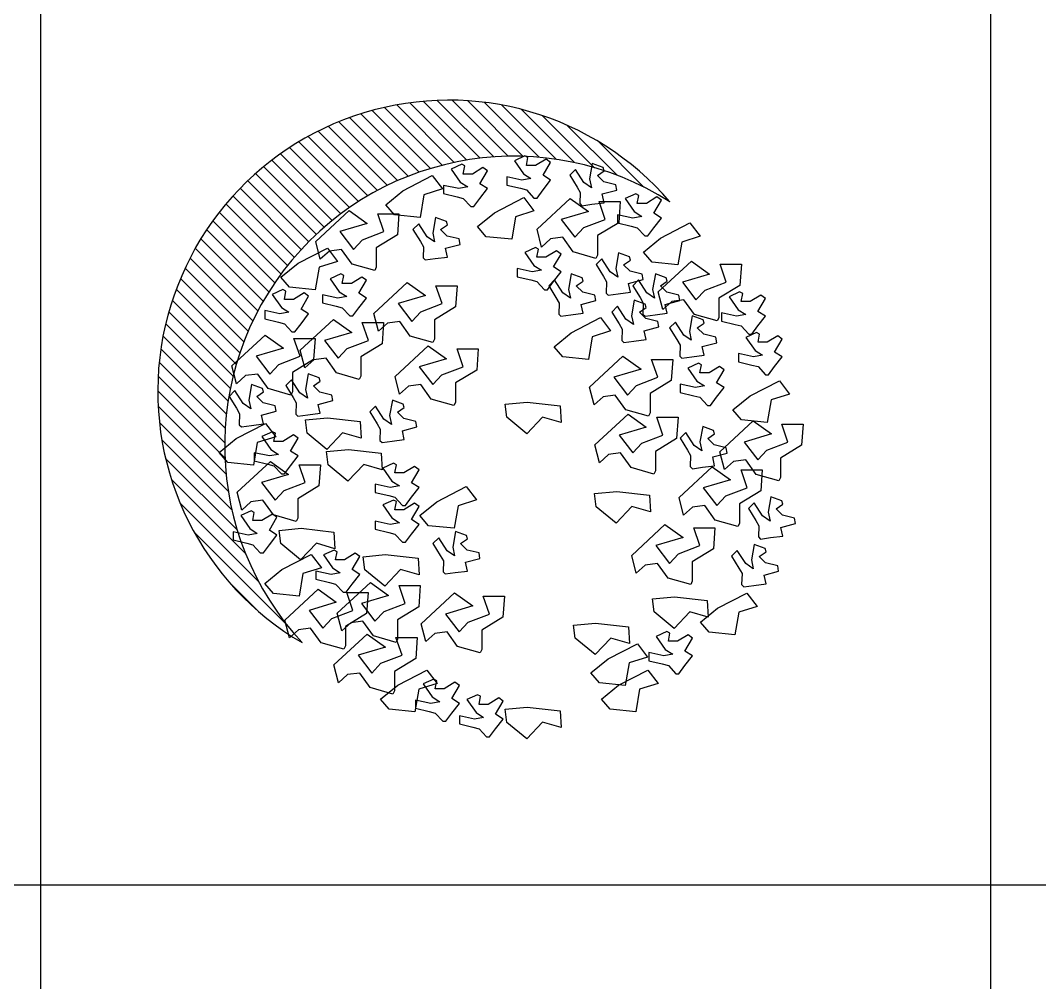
# Model space of a CAD drawing. Header units: millimetres. Extents: x -4017 to 59953, y -688 to 66564.
# Drawn here: x 5842 to 8113, y 11519 to 13663 of the extents above; entities that cross this region are included whole.
import ezdxf

# ---------------------------------------------------------------- set-up
doc = ezdxf.new("R2010")
doc.units = ezdxf.units.MM
doc.layers.add('www.cad-blocks.net', color=7, linetype='Continuous')
doc.styles.get("Standard").update_dxf_attribs({"font": 'arial.ttf'})

# ---------------------------------------------------------------- blocks, each defined once
blk = doc.blocks.new('A$C516926BB')
for p, q in [((8.3458, 38.5194), (8.3458, 0)), ((10.4622, 38.5194), (10.4622, 0)), ((0, 2.361), (60.3118, 2.361))]:
    blk.add_line(p, q)
blk = doc.blocks.new('A$C668E11C3')
for p, q in [((0.6607, 1.284), (0.5325, 1.4123)), ((0.6889, 1.2893), (0.5614, 1.4168)), ((0.7182, 1.2934), (0.5914, 1.4202)), ((0.7487, 1.2963), (0.6228, 1.4222)), ((0.7807, 1.2977), (0.6558, 1.4227)), ((0.8143, 1.2975), (0.6905, 1.4213)), ((0.8499, 1.2954), (0.7274, 1.4179)), ((0.8877, 1.2909), (0.7669, 1.4118)), ((0.5823, 1.2622), (0.4522, 1.3923)), ((0.6075, 1.2704), (0.478, 1.3999)), ((0.6337, 1.2777), (0.5048, 1.4066)), ((0.9285, 1.2835), (0.8098, 1.4023)), ((0.9732, 1.2723), (0.8574, 1.3881)), ((0.5115, 1.2328), (0.3798, 1.3645)), ((0.5343, 1.2434), (0.4032, 1.3745)), ((0.5579, 1.2532), (0.4273, 1.3838)), ((1.0234, 1.2554), (0.9123, 1.3665)), ((0.4679, 1.2096), (0.3354, 1.3421)), ((0.4893, 1.2216), (0.3572, 1.3537)), ((0.4271, 1.1836), (0.2936, 1.317)), ((0.4472, 1.1969), (0.3142, 1.3299)), ((1.0832, 1.2291), (0.982, 1.3303)), ((0.4077, 1.1696), (0.2737, 1.3035)), ((0.8181, 1.2986), (0.7945, 1.2877)), ((0.8248, 1.2949), (0.8181, 1.2986)), ((0.8214, 1.277), (0.8248, 1.2949)), ((0.3707, 1.1398), (0.2359, 1.2746)), ((0.3889, 1.155), (0.2545, 1.2893)), ((0.6774, 1.2798), (0.6538, 1.269)), ((0.6841, 1.2762), (0.6774, 1.2798)), ((0.6807, 1.2582), (0.6841, 1.2762)), ((0.7245, 1.2726), (0.7009, 1.2582)), ((0.7346, 1.2654), (0.7245, 1.2726)), ((0.7945, 1.2877), (0.8147, 1.2589)), ((0.8416, 1.277), (0.8214, 1.277)), ((0.8652, 1.2914), (0.8416, 1.277)), ((0.8584, 1.2553), (0.8753, 1.2842)), ((0.8753, 1.2842), (0.8652, 1.2914)), ((0.9679, 1.2819), (0.9618, 1.2472)), ((0.9923, 1.2729), (0.9679, 1.2819)), ((0.9945, 1.2655), (0.9923, 1.2729)), ((0.3531, 1.1239), (0.2179, 1.2591)), ((0.5462, 1.2208), (0.6115, 1.2546)), ((0.6115, 1.2546), (0.634, 1.2249)), ((0.6538, 1.269), (0.674, 1.2402)), ((0.7009, 1.2582), (0.6807, 1.2582)), ((0.7177, 1.2365), (0.7346, 1.2654)), ((0.7776, 1.2517), (0.7776, 1.2336)), ((0.8113, 1.2444), (0.7776, 1.2517)), ((0.8147, 1.2589), (0.8315, 1.248)), ((0.8753, 1.2444), (0.8584, 1.2553)), ((0.9305, 1.2683), (0.9178, 1.2555)), ((0.9178, 1.2555), (0.9341, 1.229)), ((0.9492, 1.2394), (0.9305, 1.2683)), ((0.9794, 1.2552), (0.9945, 1.2655)), ((0.9937, 1.2409), (0.9794, 1.2552)), ((0.3198, 1.0904), (0.1837, 1.2265)), ((0.3362, 1.1074), (0.2005, 1.2431)), ((0.6369, 1.2329), (0.6369, 1.2149)), ((0.6706, 1.2257), (0.6369, 1.2329)), ((0.6908, 1.2293), (0.6706, 1.2257)), ((0.674, 1.2402), (0.6908, 1.2293)), ((0.7346, 1.2257), (0.7177, 1.2365)), ((0.7776, 1.2336), (0.8079, 1.2264)), ((0.8079, 1.2264), (0.8214, 1.2228)), ((0.8315, 1.248), (0.8113, 1.2444)), ((0.8584, 1.2228), (0.8753, 1.2444)), ((0.9341, 1.229), (0.941, 1.2169)), ((0.9661, 1.2276), (0.9492, 1.2394)), ((0.9618, 1.2472), (0.9661, 1.2276)), ((1.0205, 1.2344), (0.9937, 1.2409)), ((1.0226, 1.2222), (1.0205, 1.2344)), ((0.3041, 1.0727), (0.1675, 1.2093)), ((0.508, 1.1898), (0.5462, 1.2208)), ((0.5931, 1.2119), (0.5845, 1.1616)), ((0.634, 1.2249), (0.5931, 1.2119)), ((0.6369, 1.2149), (0.6672, 1.2077)), ((0.6672, 1.2077), (0.6807, 1.204)), ((0.6807, 1.204), (0.6975, 1.186)), ((0.7043, 1.186), (0.7177, 1.204)), ((0.7177, 1.204), (0.7346, 1.2257)), ((0.7503, 1.1719), (0.8156, 1.2056)), ((0.8156, 1.2056), (0.8381, 1.1759)), ((0.8214, 1.2228), (0.8382, 1.2047)), ((0.8382, 1.2047), (0.845, 1.2047)), ((0.845, 1.2047), (0.8584, 1.2228)), ((0.845, 1.1353), (0.9191, 1.2039)), ((0.9191, 1.2039), (0.9595, 1.175)), ((0.941, 1.2169), (0.9402, 1.1922)), ((0.9902, 1.2137), (1.0226, 1.2222)), ((0.9944, 1.1941), (0.9902, 1.2137)), ((1.0651, 1.2142), (1.0415, 1.2034)), ((1.0718, 1.2106), (1.0651, 1.2142)), ((1.0684, 1.1926), (1.0718, 1.2106)), ((1.1122, 1.207), (1.0887, 1.1926)), ((1.1223, 1.1998), (1.1122, 1.207)), ((0.289, 1.0544), (0.152, 1.1914)), ((0.5273, 1.1674), (0.508, 1.1898)), ((0.6975, 1.186), (0.7043, 1.186)), ((0.9402, 1.1922), (0.945, 1.1875)), ((0.945, 1.1875), (0.9672, 1.1907)), ((0.9672, 1.1907), (0.9944, 1.1941)), ((0.9966, 1.1569), (0.9831, 1.1967)), ((0.9831, 1.1967), (1.0302, 1.1967)), ((1.0302, 1.1967), (1.0269, 1.1497)), ((1.0415, 1.2034), (1.0617, 1.1745)), ((1.0887, 1.1926), (1.0684, 1.1926)), ((1.1054, 1.1709), (1.1223, 1.1998)), ((0.2745, 1.0355), (0.137, 1.1729)), ((0.352, 1.1082), (0.4261, 1.1768)), ((0.4261, 1.1768), (0.4665, 1.1479)), ((0.5036, 1.1299), (0.4901, 1.1696)), ((0.4901, 1.1696), (0.5372, 1.1696)), ((0.5845, 1.1616), (0.5273, 1.1674)), ((0.5372, 1.1696), (0.5339, 1.1227)), ((0.6188, 1.1611), (0.6127, 1.1264)), ((0.6431, 1.1521), (0.6188, 1.1611)), ((0.7121, 1.1409), (0.7503, 1.1719)), ((0.7971, 1.163), (0.7885, 1.1127)), ((0.8381, 1.1759), (0.7971, 1.163)), ((0.9595, 1.175), (0.8989, 1.1569)), ((1.0246, 1.1673), (1.0246, 1.1493)), ((1.0583, 1.16), (1.0246, 1.1673)), ((1.0785, 1.1637), (1.0583, 1.16)), ((1.0617, 1.1745), (1.0785, 1.1637)), ((1.1223, 1.16), (1.1054, 1.1709)), ((1.1054, 1.1384), (1.1223, 1.16)), ((0.2607, 1.0159), (0.1227, 1.1539)), ((0.4665, 1.1479), (0.4059, 1.1299)), ((0.5814, 1.1475), (0.5686, 1.1347)), ((0.6, 1.1186), (0.5814, 1.1475)), ((0.6302, 1.1344), (0.6453, 1.1447)), ((0.6453, 1.1447), (0.6431, 1.1521)), ((0.7314, 1.1185), (0.7121, 1.1409)), ((0.8989, 1.1569), (0.9292, 1.1172)), ((0.9292, 1.1172), (0.9494, 1.1389)), ((0.9494, 1.1389), (0.9966, 1.1569)), ((1.0269, 1.1497), (0.9797, 1.1209)), ((1.0246, 1.1493), (1.0549, 1.1421)), ((1.0549, 1.1421), (1.0684, 1.1384)), ((1.0684, 1.1384), (1.0852, 1.1204)), ((1.092, 1.1204), (1.1054, 1.1384)), ((1.1204, 1.1154), (1.1857, 1.1491)), ((1.1857, 1.1491), (1.2082, 1.1194)), ((0.2349, 0.9748), (0.096, 1.1138)), ((0.2474, 0.9957), (0.109, 1.1341)), ((0.4059, 1.1299), (0.4362, 1.0902)), ((0.4564, 1.1119), (0.5036, 1.1299)), ((0.5339, 1.1227), (0.4867, 1.0938)), ((0.5686, 1.1347), (0.585, 1.1082)), ((0.6169, 1.1068), (0.6, 1.1186)), ((0.6127, 1.1264), (0.6169, 1.1068)), ((0.6445, 1.1201), (0.6302, 1.1344)), ((0.6714, 1.1136), (0.6445, 1.1201)), ((0.6734, 1.1014), (0.6714, 1.1136)), ((0.7885, 1.1127), (0.7314, 1.1185)), ((0.8551, 1.0956), (0.845, 1.1353)), ((0.8753, 1.1137), (0.8551, 1.0956)), ((0.9023, 1.1172), (0.8753, 1.1137)), ((0.9258, 1.0847), (0.9023, 1.1172)), ((0.9797, 1.1209), (0.9797, 1.0775)), ((1.0822, 1.0843), (1.1204, 1.1154)), ((1.0852, 1.1204), (1.092, 1.1204)), ((1.2082, 1.1194), (1.1673, 1.1064)), ((0.223, 0.9533), (0.0836, 1.0927)), ((0.3125, 1.0594), (0.3778, 1.0931)), ((0.3621, 1.0686), (0.352, 1.1082)), ((0.3778, 1.0931), (0.4003, 1.0635)), ((0.4093, 1.0902), (0.3823, 1.0866)), ((0.4329, 1.0577), (0.4093, 1.0902)), ((0.4362, 1.0902), (0.4564, 1.1119)), ((0.4867, 1.0938), (0.4867, 1.0505)), ((0.585, 1.1082), (0.5919, 1.0961)), ((0.5919, 1.0961), (0.591, 1.0714)), ((0.641, 1.0929), (0.6734, 1.1014)), ((0.6453, 1.0733), (0.641, 1.0929)), ((0.8413, 1.0944), (0.8177, 1.0835)), ((0.848, 1.0907), (0.8413, 1.0944)), ((0.8446, 1.0728), (0.848, 1.0907)), ((1.1673, 1.1064), (1.1587, 1.0562)), ((0.2119, 0.931), (0.0719, 1.071)), ((0.3823, 1.0866), (0.3621, 1.0686)), ((0.591, 1.0714), (0.5958, 1.0667)), ((0.5958, 1.0667), (0.6181, 1.0699)), ((0.6181, 1.0699), (0.6453, 1.0733)), ((0.8177, 1.0835), (0.8379, 1.0547)), ((0.8649, 1.0728), (0.8446, 1.0728)), ((0.8884, 1.0872), (0.8649, 1.0728)), ((0.8816, 1.0511), (0.8985, 1.08)), ((0.8985, 1.08), (0.8884, 1.0872)), ((0.9763, 1.0703), (0.9258, 1.0847)), ((0.9797, 1.0775), (0.9763, 1.0703)), ((0.9891, 1.0691), (0.9764, 1.0563)), ((1.0078, 1.0401), (0.9891, 1.0691)), ((1.0265, 1.0826), (1.0204, 1.048)), ((1.0509, 1.0736), (1.0265, 1.0826)), ((1.0531, 1.0663), (1.0509, 1.0736)), ((1.1016, 1.062), (1.0822, 1.0843)), ((0.2015, 0.908), (0.0609, 1.0486)), ((0.2743, 1.0284), (0.3125, 1.0594)), ((0.3594, 1.0505), (0.3508, 1.0002)), ((0.4003, 1.0635), (0.3594, 1.0505)), ((0.4833, 1.0433), (0.4329, 1.0577)), ((0.4867, 1.0505), (0.4833, 1.0433)), ((0.8009, 1.0475), (0.8009, 1.0294)), ((0.8345, 1.0402), (0.8009, 1.0475)), ((0.8379, 1.0547), (0.8547, 1.0439)), ((0.8985, 1.0402), (0.8816, 1.0511)), ((0.9764, 1.0563), (0.9927, 1.0298)), ((1.0204, 1.048), (1.0247, 1.0284)), ((1.0379, 1.056), (1.0531, 1.0663)), ((1.0523, 1.0417), (1.0379, 1.056)), ((1.1587, 1.0562), (1.1016, 1.062)), ((1.1149, 0.9958), (1.1891, 1.0643)), ((1.1891, 1.0643), (1.2294, 1.0354)), ((1.2665, 1.0174), (1.253, 1.0571)), ((1.253, 1.0571), (1.3002, 1.0571)), ((1.3002, 1.0571), (1.2968, 1.0102)), ((0.1918, 0.8843), (0.0506, 1.0255)), ((0.2937, 1.006), (0.2743, 1.0284)), ((0.4077, 1.0358), (0.3841, 1.0249)), ((0.3841, 1.0249), (0.4043, 0.9961)), ((0.4144, 1.0322), (0.4077, 1.0358)), ((0.411, 1.0142), (0.4144, 1.0322)), ((0.4549, 1.0286), (0.4313, 1.0142)), ((0.4649, 1.0214), (0.4549, 1.0286)), ((0.8009, 1.0294), (0.8312, 1.0222)), ((0.8312, 1.0222), (0.8446, 1.0186)), ((0.8547, 1.0439), (0.8345, 1.0402)), ((0.8837, 1.0222), (0.8709, 1.0094)), ((0.8816, 1.0186), (0.8985, 1.0402)), ((0.9023, 0.9933), (0.8837, 1.0222)), ((0.9211, 1.0358), (0.915, 1.0011)), ((0.9454, 1.0268), (0.9211, 1.0358)), ((0.9476, 1.0194), (0.9454, 1.0268)), ((0.9927, 1.0298), (0.9996, 1.0177)), ((1.0247, 1.0284), (1.0078, 1.0401)), ((1.0488, 1.0145), (1.0811, 1.023)), ((1.0791, 1.0352), (1.0523, 1.0417)), ((1.0712, 1.0222), (1.0584, 1.0094)), ((1.0898, 0.9933), (1.0712, 1.0222)), ((1.0811, 1.023), (1.0791, 1.0352)), ((1.1086, 1.0358), (1.1024, 1.0011)), ((1.1329, 1.0268), (1.1086, 1.0358)), ((1.1351, 1.0194), (1.1329, 1.0268)), ((1.2294, 1.0354), (1.1688, 1.0174)), ((0.1829, 0.8597), (0.0411, 1.0016)), ((0.2788, 1.0006), (0.2552, 0.9898)), ((0.2855, 0.997), (0.2788, 1.0006)), ((0.3508, 1.0002), (0.2937, 1.006)), ((0.4313, 1.0142), (0.411, 1.0142)), ((0.4481, 0.9925), (0.4649, 1.0214)), ((0.4817, 0.9478), (0.5558, 1.0164)), ((0.5558, 1.0164), (0.5962, 0.9875)), ((0.6333, 0.9694), (0.6198, 1.0092)), ((0.6198, 1.0092), (0.6669, 1.0092)), ((0.6669, 1.0092), (0.6636, 0.9622)), ((0.8446, 1.0186), (0.8615, 1.0005)), ((0.8615, 1.0005), (0.8682, 1.0005)), ((0.8682, 1.0005), (0.8816, 1.0186)), ((0.8709, 1.0094), (0.8872, 0.9829)), ((0.915, 1.0011), (0.9192, 0.9815)), ((0.9325, 1.0091), (0.9476, 1.0194)), ((0.9468, 0.9948), (0.9325, 1.0091)), ((0.9996, 1.0177), (0.9988, 0.993)), ((1.053, 0.9949), (1.0488, 1.0145)), ((1.0584, 1.0094), (1.0747, 0.9829)), ((1.1024, 1.0011), (1.1067, 0.9815)), ((1.12, 1.0091), (1.1351, 1.0194)), ((1.1343, 0.9948), (1.12, 1.0091)), ((1.1688, 1.0174), (1.1991, 0.9777)), ((1.1991, 0.9777), (1.2194, 0.9994)), ((1.2194, 0.9994), (1.2665, 1.0174)), ((1.2968, 1.0102), (1.2497, 0.9813)), ((0.1749, 0.8343), (0.0324, 0.9768)), ((0.2552, 0.9898), (0.2754, 0.961)), ((0.2821, 0.979), (0.2855, 0.997)), ((0.3024, 0.979), (0.2821, 0.979)), ((0.326, 0.9934), (0.3024, 0.979)), ((0.3192, 0.9573), (0.336, 0.9862)), ((0.336, 0.9862), (0.326, 0.9934)), ((0.3673, 0.9889), (0.3673, 0.9709)), ((0.4009, 0.9816), (0.3673, 0.9889)), ((0.4212, 0.9853), (0.4009, 0.9816)), ((0.4043, 0.9961), (0.4212, 0.9853)), ((0.4649, 0.9816), (0.4481, 0.9925)), ((0.4481, 0.96), (0.4649, 0.9816)), ((0.5962, 0.9875), (0.5356, 0.9694)), ((0.8872, 0.9829), (0.8942, 0.9708)), ((0.9192, 0.9815), (0.9023, 0.9933)), ((0.9737, 0.9883), (0.9468, 0.9948)), ((0.9757, 0.9761), (0.9737, 0.9883)), ((0.9988, 0.993), (1.0035, 0.9882)), ((1.0035, 0.9882), (1.0258, 0.9915)), ((1.0258, 0.9915), (1.053, 0.9949)), ((1.0617, 0.9772), (1.0556, 0.9425)), ((1.086, 0.9682), (1.0617, 0.9772)), ((1.0747, 0.9829), (1.0817, 0.9708)), ((1.1067, 0.9815), (1.0898, 0.9933)), ((1.125, 0.9561), (1.1149, 0.9958)), ((1.1612, 0.9883), (1.1343, 0.9948)), ((1.1722, 0.9777), (1.1452, 0.9741)), ((1.1632, 0.9761), (1.1612, 0.9883)), ((1.1958, 0.9452), (1.1722, 0.9777)), ((1.2497, 0.9813), (1.2497, 0.938)), ((1.2964, 0.9955), (1.2729, 0.9846)), ((1.2729, 0.9846), (1.293, 0.9558)), ((1.3032, 0.9918), (1.2964, 0.9955)), ((1.2998, 0.9739), (1.3032, 0.9918)), ((1.3436, 0.9883), (1.32, 0.9739)), ((1.3368, 0.9522), (1.3537, 0.9811)), ((1.3537, 0.9811), (1.3436, 0.9883)), ((0.2384, 0.9538), (0.2384, 0.9357)), ((0.272, 0.9465), (0.2384, 0.9538)), ((0.2754, 0.961), (0.2923, 0.9501)), ((0.336, 0.9465), (0.3192, 0.9573)), ((0.3673, 0.9709), (0.3976, 0.9636)), ((0.3976, 0.9636), (0.411, 0.96)), ((0.411, 0.96), (0.4279, 0.9419)), ((0.4346, 0.9419), (0.4481, 0.96)), ((0.5356, 0.9694), (0.5659, 0.9297)), ((0.5861, 0.9514), (0.6333, 0.9694)), ((0.6636, 0.9622), (0.6165, 0.9334)), ((0.8942, 0.9708), (0.8933, 0.9461)), ((0.9433, 0.9676), (0.9757, 0.9761)), ((0.9476, 0.948), (0.9433, 0.9676)), ((1.0243, 0.9636), (1.0115, 0.9508)), ((1.0429, 0.9347), (1.0243, 0.9636)), ((1.0731, 0.9505), (1.0882, 0.9608)), ((1.0817, 0.9708), (1.0808, 0.9461)), ((1.0882, 0.9608), (1.086, 0.9682)), ((1.1452, 0.9741), (1.125, 0.9561)), ((1.1308, 0.9676), (1.1632, 0.9761)), ((1.1351, 0.948), (1.1308, 0.9676)), ((1.293, 0.9558), (1.3099, 0.945)), ((1.32, 0.9739), (1.2998, 0.9739)), ((0.1678, 0.808), (0.0246, 0.9512)), ((0.2384, 0.9357), (0.2687, 0.9285)), ((0.2923, 0.9501), (0.272, 0.9465)), ((0.3176, 0.8658), (0.3918, 0.9343)), ((0.3192, 0.9248), (0.336, 0.9465)), ((0.3918, 0.9343), (0.4321, 0.9054)), ((0.4279, 0.9419), (0.4346, 0.9419)), ((0.4918, 0.9081), (0.4817, 0.9478)), ((0.5659, 0.9297), (0.5861, 0.9514)), ((0.6165, 0.9334), (0.6165, 0.89)), ((0.8933, 0.9461), (0.8981, 0.9414)), ((0.8981, 0.9414), (0.9204, 0.9446)), ((0.9204, 0.9446), (0.9476, 0.948)), ((0.9212, 0.9044), (0.9865, 0.9382)), ((0.9865, 0.9382), (1.009, 0.9085)), ((1.0115, 0.9508), (1.0279, 0.9243)), ((1.0598, 0.9229), (1.0429, 0.9347)), ((1.0556, 0.9425), (1.0598, 0.9229)), ((1.0874, 0.9362), (1.0731, 0.9505)), ((1.0808, 0.9461), (1.0856, 0.9414)), ((1.0856, 0.9414), (1.1079, 0.9446)), ((1.1143, 0.9297), (1.0874, 0.9362)), ((1.1079, 0.9446), (1.1351, 0.948)), ((1.1906, 0.942), (1.1845, 0.9074)), ((1.2149, 0.933), (1.1906, 0.942)), ((1.2463, 0.9308), (1.1958, 0.9452)), ((1.2171, 0.9257), (1.2149, 0.933)), ((1.2497, 0.938), (1.2463, 0.9308)), ((1.256, 0.9486), (1.256, 0.9305)), ((1.2896, 0.9413), (1.256, 0.9486)), ((1.3099, 0.945), (1.2896, 0.9413)), ((1.3537, 0.9413), (1.3368, 0.9522)), ((1.3368, 0.9197), (1.3537, 0.9413)), ((0.1617, 0.7807), (0.0177, 0.9248)), ((0.2687, 0.9285), (0.2821, 0.9248)), ((0.2821, 0.9248), (0.299, 0.9068)), ((0.3057, 0.9068), (0.3192, 0.9248)), ((0.4693, 0.8874), (0.4557, 0.9271)), ((0.4557, 0.9271), (0.5029, 0.9271)), ((0.512, 0.9262), (0.4918, 0.9081)), ((0.5029, 0.9271), (0.4996, 0.8802)), ((0.539, 0.9297), (0.512, 0.9262)), ((0.5626, 0.8973), (0.539, 0.9297)), ((1.009, 0.9085), (0.9681, 0.8955)), ((1.0279, 0.9243), (1.0348, 0.9122)), ((1.0348, 0.9122), (1.0339, 0.8875)), ((1.0839, 0.909), (1.1163, 0.9175)), ((1.0882, 0.8894), (1.0839, 0.909)), ((1.1163, 0.9175), (1.1143, 0.9297)), ((1.1532, 0.9285), (1.1404, 0.9157)), ((1.1404, 0.9157), (1.1568, 0.8892)), ((1.1718, 0.8995), (1.1532, 0.9285)), ((1.202, 0.9154), (1.2171, 0.9257)), ((1.2163, 0.9011), (1.202, 0.9154)), ((1.256, 0.9305), (1.2863, 0.9233)), ((1.2863, 0.9233), (1.2998, 0.9197)), ((1.2998, 0.9197), (1.3166, 0.9016)), ((1.3234, 0.9016), (1.3368, 0.9197)), ((0.1567, 0.7524), (0.0118, 0.8973)), ((0.1653, 0.8306), (0.2394, 0.8992)), ((0.2394, 0.8992), (0.2798, 0.8703)), ((0.299, 0.9068), (0.3057, 0.9068)), ((0.3169, 0.8522), (0.3034, 0.892)), ((0.3034, 0.892), (0.3505, 0.892)), ((0.3505, 0.892), (0.3472, 0.845)), ((0.4321, 0.9054), (0.3715, 0.8874)), ((0.3715, 0.8874), (0.4018, 0.8477)), ((0.4221, 0.8694), (0.4693, 0.8874)), ((0.6131, 0.8828), (0.5626, 0.8973)), ((0.6165, 0.89), (0.6131, 0.8828)), ((0.883, 0.8734), (0.9212, 0.9044)), ((0.9681, 0.8955), (0.9595, 0.8452)), ((1.0339, 0.8875), (1.0387, 0.8828)), ((1.0387, 0.8828), (1.061, 0.886)), ((1.061, 0.886), (1.0882, 0.8894)), ((1.1568, 0.8892), (1.1637, 0.8771)), ((1.1887, 0.8878), (1.1718, 0.8995)), ((1.1845, 0.9074), (1.1887, 0.8878)), ((1.2432, 0.8946), (1.2163, 0.9011)), ((1.2452, 0.8824), (1.2432, 0.8946)), ((1.334, 0.9049), (1.3104, 0.894)), ((1.3104, 0.894), (1.3306, 0.8652)), ((1.3166, 0.9016), (1.3234, 0.9016)), ((1.3407, 0.9012), (1.334, 0.9049)), ((1.3373, 0.8833), (1.3407, 0.9012)), ((1.3811, 0.8977), (1.3576, 0.8833)), ((1.3743, 0.8615), (1.3912, 0.8905)), ((1.3912, 0.8905), (1.3811, 0.8977)), ((0.1528, 0.7229), (0.0069, 0.8687)), ((0.2798, 0.8703), (0.2192, 0.8522)), ((0.3278, 0.8261), (0.3176, 0.8658)), ((0.4018, 0.8477), (0.4221, 0.8694)), ((0.4996, 0.8802), (0.4524, 0.8513)), ((0.5286, 0.8072), (0.6027, 0.8758)), ((0.6027, 0.8758), (0.6431, 0.8468)), ((0.6802, 0.8288), (0.6667, 0.8685)), ((0.6667, 0.8685), (0.7138, 0.8685)), ((0.7138, 0.8685), (0.7105, 0.8216)), ((0.9023, 0.851), (0.883, 0.8734)), ((1.1637, 0.8771), (1.1628, 0.8524)), ((1.2128, 0.8738), (1.2452, 0.8824)), ((1.2171, 0.8543), (1.2128, 0.8738)), ((1.3306, 0.8652), (1.3474, 0.8543)), ((1.3576, 0.8833), (1.3373, 0.8833)), ((0.2192, 0.8522), (0.2495, 0.8125)), ((0.2697, 0.8342), (0.3169, 0.8522)), ((0.3472, 0.845), (0.3001, 0.8162)), ((0.3479, 0.8441), (0.3278, 0.8261)), ((0.3749, 0.8477), (0.3479, 0.8441)), ((0.3985, 0.8152), (0.3749, 0.8477)), ((0.4524, 0.8513), (0.4524, 0.808)), ((0.6431, 0.8468), (0.5825, 0.8288)), ((0.9595, 0.8452), (0.9023, 0.851)), ((0.9622, 0.7837), (1.0363, 0.8523)), ((1.0363, 0.8523), (1.0767, 0.8234)), ((1.1138, 0.8053), (1.1002, 0.8451)), ((1.1002, 0.8451), (1.1474, 0.8451)), ((1.1474, 0.8451), (1.1441, 0.7981)), ((1.1628, 0.8524), (1.1676, 0.8476)), ((1.1676, 0.8476), (1.1899, 0.8509)), ((1.1899, 0.8509), (1.2171, 0.8543)), ((1.2935, 0.858), (1.2935, 0.8399)), ((1.3272, 0.8507), (1.2935, 0.858)), ((1.3474, 0.8543), (1.3272, 0.8507)), ((1.3912, 0.8507), (1.3743, 0.8615)), ((1.3743, 0.8291), (1.3912, 0.8507)), ((0.1502, 0.6921), (0.0032, 0.839)), ((0.1754, 0.7909), (0.1653, 0.8306)), ((0.2495, 0.8125), (0.2697, 0.8342)), ((0.5825, 0.8288), (0.6128, 0.7891)), ((0.633, 0.8108), (0.6802, 0.8288)), ((0.7105, 0.8216), (0.6633, 0.7927)), ((1.0767, 0.8234), (1.016, 0.8053)), ((1.2046, 0.8366), (1.181, 0.8257)), ((1.181, 0.8257), (1.2012, 0.7969)), ((1.2113, 0.8329), (1.2046, 0.8366)), ((1.2079, 0.815), (1.2113, 0.8329)), ((1.2517, 0.8294), (1.2281, 0.815)), ((1.2449, 0.7933), (1.2618, 0.8222)), ((1.2618, 0.8222), (1.2517, 0.8294)), ((1.2935, 0.8399), (1.3238, 0.8327)), ((1.3238, 0.8327), (1.3373, 0.8291)), ((1.3373, 0.8291), (1.3542, 0.811)), ((1.3609, 0.811), (1.3743, 0.8291)), ((0.149, 0.6598), (0.0009, 0.8079)), ((0.1956, 0.809), (0.1754, 0.7909)), ((0.2226, 0.8125), (0.1956, 0.809)), ((0.2462, 0.7801), (0.2226, 0.8125)), ((0.2977, 0.7995), (0.285, 0.7868)), ((0.3164, 0.7706), (0.2977, 0.7995)), ((0.3001, 0.8162), (0.3001, 0.7729)), ((0.3351, 0.8131), (0.329, 0.7785)), ((0.3595, 0.8041), (0.3351, 0.8131)), ((0.3466, 0.7865), (0.3617, 0.7968)), ((0.3617, 0.7968), (0.3595, 0.8041)), ((0.449, 0.8008), (0.3985, 0.8152)), ((0.4524, 0.808), (0.449, 0.8008)), ((0.5387, 0.7675), (0.5286, 0.8072)), ((0.6128, 0.7891), (0.633, 0.8108)), ((1.016, 0.8053), (1.0464, 0.7657)), ((1.0666, 0.7874), (1.1138, 0.8053)), ((1.1441, 0.7981), (1.0969, 0.7693)), ((1.2012, 0.7969), (1.218, 0.7861)), ((1.2281, 0.815), (1.2079, 0.815)), ((1.3196, 0.7638), (1.3849, 0.7975)), ((1.3542, 0.811), (1.3609, 0.811)), ((1.3849, 0.7975), (1.4074, 0.7678)), ((0.1496, 0.6258), (0, 0.7754)), ((0.1718, 0.7757), (0.159, 0.7629)), ((0.1904, 0.7467), (0.1718, 0.7757)), ((0.2092, 0.7892), (0.2031, 0.7546)), ((0.2335, 0.7802), (0.2092, 0.7892)), ((0.2206, 0.7626), (0.2357, 0.7729)), ((0.2357, 0.7729), (0.2335, 0.7802)), ((0.2967, 0.7657), (0.2462, 0.7801)), ((0.285, 0.7868), (0.3013, 0.7603)), ((0.3001, 0.7729), (0.2967, 0.7657)), ((0.329, 0.7785), (0.3333, 0.7589)), ((0.3609, 0.7721), (0.3466, 0.7865)), ((0.3877, 0.7657), (0.3609, 0.7721)), ((0.5589, 0.7855), (0.5387, 0.7675)), ((0.5859, 0.7891), (0.5589, 0.7855)), ((0.6094, 0.7566), (0.5859, 0.7891)), ((0.6633, 0.7927), (0.6633, 0.7494)), ((0.9723, 0.744), (0.9622, 0.7837)), ((1.0464, 0.7657), (1.0666, 0.7874)), ((1.1641, 0.7897), (1.1641, 0.7716)), ((1.1978, 0.7824), (1.1641, 0.7897)), ((1.218, 0.7861), (1.1978, 0.7824)), ((1.2618, 0.7824), (1.2449, 0.7933)), ((1.2449, 0.7608), (1.2618, 0.7824)), ((0.159, 0.7629), (0.1754, 0.7364)), ((0.2031, 0.7546), (0.2073, 0.735)), ((0.2349, 0.7483), (0.2206, 0.7626)), ((0.3013, 0.7603), (0.3082, 0.7482)), ((0.3333, 0.7589), (0.3164, 0.7706)), ((0.3574, 0.7449), (0.3898, 0.7535)), ((0.3898, 0.7535), (0.3877, 0.7657)), ((0.5226, 0.7545), (0.5165, 0.7199)), ((0.547, 0.7455), (0.5226, 0.7545)), ((0.6599, 0.7422), (0.6094, 0.7566)), ((0.6633, 0.7494), (0.6599, 0.7422)), ((0.7741, 0.7455), (0.8232, 0.7502)), ((0.8232, 0.7502), (0.8962, 0.742)), ((0.9925, 0.7621), (0.9723, 0.744)), ((1.0194, 0.7657), (0.9925, 0.7621)), ((1.043, 0.7332), (1.0194, 0.7657)), ((1.0969, 0.7693), (1.0969, 0.726)), ((1.1641, 0.7716), (1.1944, 0.7644)), ((1.1944, 0.7644), (1.2079, 0.7608)), ((1.2079, 0.7608), (1.2247, 0.7427)), ((1.2315, 0.7427), (1.2449, 0.7608)), ((1.2814, 0.7328), (1.3196, 0.7638)), ((1.3665, 0.7549), (1.3579, 0.7046)), ((1.4074, 0.7678), (1.3665, 0.7549)), ((0.1521, 0.5899), (0.0008, 0.7411)), ((0.1754, 0.7364), (0.1823, 0.7243)), ((0.2073, 0.735), (0.1904, 0.7467)), ((0.2314, 0.7211), (0.2638, 0.7296)), ((0.2618, 0.7418), (0.2349, 0.7483)), ((0.2638, 0.7296), (0.2618, 0.7418)), ((0.3082, 0.7482), (0.3074, 0.7235)), ((0.3616, 0.7253), (0.3574, 0.7449)), ((0.4852, 0.741), (0.4725, 0.7282)), ((0.4725, 0.7282), (0.4888, 0.7017)), ((0.5039, 0.712), (0.4852, 0.741)), ((0.5341, 0.7279), (0.5492, 0.7382)), ((0.5484, 0.7136), (0.5341, 0.7279)), ((0.5492, 0.7382), (0.547, 0.7455)), ((0.7778, 0.7162), (0.7741, 0.7455)), ((0.8962, 0.742), (0.8984, 0.7048)), ((1.0935, 0.7188), (1.043, 0.7332)), ((1.2247, 0.7427), (1.2315, 0.7427)), ((1.3008, 0.7104), (1.2814, 0.7328)), ((0.1571, 0.5515), (0.0037, 0.7048)), ((0.1823, 0.7243), (0.1814, 0.6996)), ((0.2357, 0.7015), (0.2314, 0.7211)), ((0.3074, 0.7235), (0.3122, 0.7187)), ((0.3122, 0.7187), (0.3344, 0.722)), ((0.3288, 0.7103), (0.3779, 0.715)), ((0.3325, 0.681), (0.3288, 0.7103)), ((0.3344, 0.722), (0.3616, 0.7253)), ((0.3779, 0.715), (0.4509, 0.7068)), ((0.4509, 0.7068), (0.4531, 0.6696)), ((0.5208, 0.7003), (0.5039, 0.712)), ((0.5165, 0.7199), (0.5208, 0.7003)), ((0.5752, 0.7071), (0.5484, 0.7136)), ((0.5773, 0.6949), (0.5752, 0.7071)), ((0.8221, 0.6797), (0.7778, 0.7162)), ((0.8572, 0.7167), (0.8221, 0.6797)), ((0.8984, 0.7048), (0.8572, 0.7167)), ((0.9739, 0.6548), (1.048, 0.7234)), ((1.048, 0.7234), (1.0884, 0.6945)), ((1.0969, 0.726), (1.0935, 0.7188)), ((1.1255, 0.6764), (1.112, 0.7162)), ((1.112, 0.7162), (1.1591, 0.7162)), ((1.1591, 0.7162), (1.1558, 0.6692)), ((1.2525, 0.6395), (1.3266, 0.7081)), ((1.3579, 0.7046), (1.3008, 0.7104)), ((1.3266, 0.7081), (1.367, 0.6792)), ((0.175, 0.6689), (0.2403, 0.7026)), ((0.1814, 0.6996), (0.1862, 0.6948)), ((0.1862, 0.6948), (0.2085, 0.6981)), ((0.2085, 0.6981), (0.2357, 0.7015)), ((0.2554, 0.6842), (0.2318, 0.6734)), ((0.2403, 0.7026), (0.2628, 0.6729)), ((0.2621, 0.6806), (0.2554, 0.6842)), ((0.4119, 0.6815), (0.3768, 0.6445)), ((0.4531, 0.6696), (0.4119, 0.6815)), ((0.4888, 0.7017), (0.4957, 0.6896)), ((0.4957, 0.6896), (0.4949, 0.6649)), ((0.5449, 0.6863), (0.5773, 0.6949)), ((0.5491, 0.6668), (0.5449, 0.6863)), ((1.0884, 0.6945), (1.0278, 0.6764)), ((1.1766, 0.6824), (1.1639, 0.6696)), ((1.1953, 0.6534), (1.1766, 0.6824)), ((1.214, 0.6959), (1.2079, 0.6613)), ((1.2384, 0.6869), (1.214, 0.6959)), ((1.2406, 0.6796), (1.2384, 0.6869)), ((1.4041, 0.6612), (1.3906, 0.7009)), ((1.3906, 0.7009), (1.4377, 0.7009)), ((1.4377, 0.7009), (1.4344, 0.654)), ((0.1651, 0.51), (0.0091, 0.6661)), ((0.1367, 0.6378), (0.175, 0.6689)), ((0.2218, 0.6599), (0.2132, 0.6096)), ((0.2628, 0.6729), (0.2218, 0.6599)), ((0.2318, 0.6734), (0.252, 0.6446)), ((0.2587, 0.6626), (0.2621, 0.6806)), ((0.2789, 0.6626), (0.2587, 0.6626)), ((0.3025, 0.677), (0.2789, 0.6626)), ((0.2957, 0.6409), (0.3126, 0.6698)), ((0.3126, 0.6698), (0.3025, 0.677)), ((0.3768, 0.6445), (0.3325, 0.681)), ((0.4949, 0.6649), (0.4996, 0.6601)), ((0.4996, 0.6601), (0.5219, 0.6634)), ((0.5219, 0.6634), (0.5491, 0.6668)), ((1.0278, 0.6764), (1.0581, 0.6368)), ((1.0783, 0.6585), (1.1255, 0.6764)), ((1.1558, 0.6692), (1.1086, 0.6404)), ((1.1639, 0.6696), (1.1802, 0.6431)), ((1.2079, 0.6613), (1.2122, 0.6417)), ((1.2254, 0.6693), (1.2406, 0.6796)), ((1.2398, 0.655), (1.2254, 0.6693)), ((1.367, 0.6792), (1.3064, 0.6612)), ((1.3064, 0.6612), (1.3367, 0.6215)), ((1.3569, 0.6432), (1.4041, 0.6612)), ((0.1561, 0.6154), (0.1367, 0.6378)), ((0.2149, 0.6374), (0.2149, 0.6193)), ((0.2486, 0.6301), (0.2149, 0.6374)), ((0.252, 0.6446), (0.2688, 0.6337)), ((0.3126, 0.6301), (0.2957, 0.6409)), ((0.3757, 0.64), (0.4247, 0.6447)), ((0.3794, 0.6107), (0.3757, 0.64)), ((0.4247, 0.6447), (0.4978, 0.6365)), ((0.4978, 0.6365), (0.5, 0.5993)), ((0.984, 0.6151), (0.9739, 0.6548)), ((1.0312, 0.6368), (1.0042, 0.6332)), ((1.0547, 0.6043), (1.0312, 0.6368)), ((1.0581, 0.6368), (1.0783, 0.6585)), ((1.1086, 0.6404), (1.1086, 0.5971)), ((1.1802, 0.6431), (1.1871, 0.631)), ((1.2122, 0.6417), (1.1953, 0.6534)), ((1.2363, 0.6278), (1.2686, 0.6363)), ((1.2666, 0.6485), (1.2398, 0.655)), ((1.2626, 0.5999), (1.2525, 0.6395)), ((1.2686, 0.6363), (1.2666, 0.6485)), ((1.3367, 0.6215), (1.3569, 0.6432)), ((1.4344, 0.654), (1.3873, 0.6251)), ((0.1773, 0.4645), (0.0176, 0.6241)), ((0.2132, 0.6096), (0.1561, 0.6154)), ((0.177, 0.5494), (0.2512, 0.6179)), ((0.2149, 0.6193), (0.2452, 0.6121)), ((0.2688, 0.6337), (0.2486, 0.6301)), ((0.2512, 0.6179), (0.2915, 0.589)), ((0.2957, 0.6084), (0.3126, 0.6301)), ((0.5249, 0.6139), (0.5013, 0.6031)), ((0.5316, 0.6103), (0.5249, 0.6139)), ((1.0042, 0.6332), (0.984, 0.6151)), ((1.1871, 0.631), (1.1863, 0.6063)), ((1.2405, 0.6082), (1.2363, 0.6278)), ((1.2828, 0.6179), (1.2626, 0.5999)), ((1.3098, 0.6215), (1.2828, 0.6179)), ((1.3334, 0.589), (1.3098, 0.6215)), ((1.3873, 0.6251), (1.3873, 0.5818)), ((0.2452, 0.6121), (0.2587, 0.6084)), ((0.2587, 0.6084), (0.2755, 0.5904)), ((0.2823, 0.5904), (0.2957, 0.6084)), ((0.3286, 0.571), (0.3151, 0.6107)), ((0.3151, 0.6107), (0.3623, 0.6107)), ((0.3623, 0.6107), (0.3589, 0.5638)), ((0.4237, 0.5742), (0.3794, 0.6107)), ((0.4588, 0.6112), (0.4237, 0.5742)), ((0.5, 0.5993), (0.4588, 0.6112)), ((0.5013, 0.6031), (0.5215, 0.5743)), ((0.5282, 0.5923), (0.5316, 0.6103)), ((0.5485, 0.5923), (0.5282, 0.5923)), ((0.5721, 0.6067), (0.5485, 0.5923)), ((0.5652, 0.5706), (0.5821, 0.5995)), ((0.5821, 0.5995), (0.5721, 0.6067)), ((1.1052, 0.5899), (1.0547, 0.6043)), ((1.1086, 0.5971), (1.1052, 0.5899)), ((1.1614, 0.5376), (1.2355, 0.6062)), ((1.1863, 0.6063), (1.191, 0.6015)), ((1.191, 0.6015), (1.2133, 0.6048)), ((1.2133, 0.6048), (1.2405, 0.6082)), ((1.2355, 0.6062), (1.2759, 0.5773)), ((1.313, 0.5593), (1.2995, 0.599)), ((1.2995, 0.599), (1.3466, 0.599)), ((1.3466, 0.599), (1.3433, 0.5521)), ((0.1956, 0.4128), (0.0305, 0.5779)), ((0.2915, 0.589), (0.2309, 0.571)), ((0.2309, 0.571), (0.2612, 0.5313)), ((0.2755, 0.5904), (0.2823, 0.5904)), ((0.2815, 0.553), (0.3286, 0.571)), ((0.5215, 0.5743), (0.5383, 0.5634)), ((0.5821, 0.5598), (0.5652, 0.5706)), ((1.2759, 0.5773), (1.2153, 0.5593)), ((1.3839, 0.5746), (1.3334, 0.589)), ((1.3873, 0.5818), (1.3839, 0.5746)), ((0.1871, 0.5097), (0.177, 0.5494)), ((0.2612, 0.5313), (0.2815, 0.553)), ((0.3589, 0.5638), (0.3118, 0.5349)), ((0.4845, 0.567), (0.4845, 0.549)), ((0.5181, 0.5598), (0.4845, 0.567)), ((0.4845, 0.549), (0.5148, 0.5418)), ((0.5383, 0.5634), (0.5181, 0.5598)), ((0.5652, 0.5381), (0.5821, 0.5598)), ((0.6221, 0.5282), (0.6874, 0.5619)), ((0.6874, 0.5619), (0.7099, 0.5323)), ((0.9733, 0.5463), (1.0224, 0.5509)), ((0.977, 0.5169), (0.9733, 0.5463)), ((1.0224, 0.5509), (1.0954, 0.5428)), ((1.2153, 0.5593), (1.2456, 0.5196)), ((1.2658, 0.5413), (1.313, 0.5593)), ((1.3433, 0.5521), (1.2961, 0.5232)), ((0.2247, 0.3502), (0.0498, 0.5251)), ((0.2073, 0.5277), (0.1871, 0.5097)), ((0.2343, 0.5313), (0.2073, 0.5277)), ((0.2579, 0.4988), (0.2343, 0.5313)), ((0.3118, 0.5349), (0.3118, 0.4916)), ((0.5249, 0.5319), (0.5013, 0.5211)), ((0.5148, 0.5418), (0.5282, 0.5381)), ((0.5316, 0.5283), (0.5249, 0.5319)), ((0.5282, 0.5381), (0.5451, 0.5201)), ((0.5282, 0.5103), (0.5316, 0.5283)), ((0.5721, 0.5247), (0.5485, 0.5103)), ((0.5518, 0.5201), (0.5652, 0.5381)), ((0.5821, 0.5175), (0.5721, 0.5247)), ((0.5839, 0.4972), (0.6221, 0.5282)), ((0.7099, 0.5323), (0.6689, 0.5193)), ((1.0954, 0.5428), (1.0977, 0.5056)), ((1.1715, 0.498), (1.1614, 0.5376)), ((1.2456, 0.5196), (1.2658, 0.5413)), ((1.2961, 0.5232), (1.2961, 0.4799)), ((1.3287, 0.5257), (1.3159, 0.5129)), ((1.3473, 0.4968), (1.3287, 0.5257)), ((1.3661, 0.5393), (1.36, 0.5046)), ((1.3904, 0.5303), (1.3661, 0.5393)), ((1.3775, 0.5126), (1.3926, 0.5229)), ((1.3926, 0.5229), (1.3904, 0.5303)), ((0.2083, 0.508), (0.1848, 0.4972)), ((0.2151, 0.5044), (0.2083, 0.508)), ((0.2117, 0.4864), (0.2151, 0.5044)), ((0.2555, 0.5008), (0.2319, 0.4864)), ((0.2656, 0.4936), (0.2555, 0.5008)), ((0.5013, 0.5211), (0.5215, 0.4922)), ((0.5485, 0.5103), (0.5282, 0.5103)), ((0.5451, 0.5201), (0.5518, 0.5201)), ((0.5652, 0.4886), (0.5821, 0.5175)), ((0.6689, 0.5193), (0.6603, 0.469)), ((1.0214, 0.4805), (0.977, 0.5169)), ((1.0564, 0.5175), (1.0214, 0.4805)), ((1.0977, 0.5056), (1.0564, 0.5175)), ((1.1917, 0.516), (1.1715, 0.498)), ((1.2187, 0.5196), (1.1917, 0.516)), ((1.2422, 0.4871), (1.2187, 0.5196)), ((1.3159, 0.5129), (1.3323, 0.4864)), ((1.36, 0.5046), (1.3642, 0.485)), ((1.3918, 0.4983), (1.3775, 0.5126)), ((0.1848, 0.4972), (0.2049, 0.4684)), ((0.2319, 0.4864), (0.2117, 0.4864)), ((0.2487, 0.4647), (0.2656, 0.4936)), ((0.3084, 0.4844), (0.2579, 0.4988)), ((0.3118, 0.4916), (0.3084, 0.4844)), ((0.4845, 0.485), (0.4845, 0.467)), ((0.5181, 0.4777), (0.4845, 0.485)), ((0.5383, 0.4814), (0.5181, 0.4777)), ((0.5215, 0.4922), (0.5383, 0.4814)), ((0.5821, 0.4777), (0.5652, 0.4886)), ((0.5652, 0.4561), (0.5821, 0.4777)), ((0.6032, 0.4748), (0.5839, 0.4972)), ((1.0559, 0.4087), (1.13, 0.4773)), ((1.13, 0.4773), (1.1704, 0.4484)), ((1.2927, 0.4727), (1.2422, 0.4871)), ((1.2961, 0.4799), (1.2927, 0.4727)), ((1.3323, 0.4864), (1.3392, 0.4743)), ((1.3642, 0.485), (1.3473, 0.4968)), ((1.3883, 0.4711), (1.4207, 0.4796)), ((1.4187, 0.4918), (1.3918, 0.4983)), ((1.4207, 0.4796), (1.4187, 0.4918)), ((0.2879, 0.2536), (0.081, 0.4605)), ((0.1679, 0.4612), (0.1679, 0.4431)), ((0.2015, 0.4539), (0.1679, 0.4612)), ((0.2218, 0.4575), (0.2015, 0.4539)), ((0.2049, 0.4684), (0.2218, 0.4575)), ((0.2656, 0.4539), (0.2487, 0.4647)), ((0.2702, 0.4643), (0.3193, 0.4689)), ((0.2739, 0.4349), (0.2702, 0.4643)), ((0.3193, 0.4689), (0.3923, 0.4607)), ((0.3923, 0.4607), (0.3946, 0.4235)), ((0.4845, 0.467), (0.5148, 0.4597)), ((0.5148, 0.4597), (0.5282, 0.4561)), ((0.5282, 0.4561), (0.5451, 0.438)), ((0.5518, 0.438), (0.5652, 0.4561)), ((0.6603, 0.469), (0.6032, 0.4748)), ((0.6633, 0.4616), (0.6571, 0.4269)), ((0.6876, 0.4526), (0.6633, 0.4616)), ((1.2075, 0.4304), (1.194, 0.4701)), ((1.194, 0.4701), (1.2411, 0.4701)), ((1.2411, 0.4701), (1.2378, 0.4232)), ((1.3392, 0.4743), (1.3383, 0.4496)), ((1.3926, 0.4515), (1.3883, 0.4711)), ((0.1679, 0.4431), (0.1982, 0.4359)), ((0.1982, 0.4359), (0.2117, 0.4322)), ((0.2117, 0.4322), (0.2285, 0.4142)), ((0.2352, 0.4142), (0.2487, 0.4322)), ((0.2487, 0.4322), (0.2656, 0.4539)), ((0.3183, 0.3984), (0.2739, 0.4349)), ((0.3533, 0.4355), (0.3183, 0.3984)), ((0.3946, 0.4235), (0.3533, 0.4355)), ((0.5451, 0.438), (0.5518, 0.438)), ((0.6259, 0.448), (0.6131, 0.4352)), ((0.6131, 0.4352), (0.6294, 0.4087)), ((0.6445, 0.4191), (0.6259, 0.448)), ((0.6747, 0.4349), (0.6898, 0.4452)), ((0.689, 0.4206), (0.6747, 0.4349)), ((0.6898, 0.4452), (0.6876, 0.4526)), ((1.1704, 0.4484), (1.1098, 0.4304)), ((1.3286, 0.433), (1.3225, 0.3984)), ((1.3529, 0.424), (1.3286, 0.433)), ((1.3383, 0.4496), (1.3431, 0.4449)), ((1.3431, 0.4449), (1.3654, 0.4481)), ((1.3654, 0.4481), (1.3926, 0.4515)), ((0.2285, 0.4142), (0.2352, 0.4142)), ((0.2767, 0.3771), (0.342, 0.4108)), ((0.342, 0.4108), (0.3645, 0.3811)), ((0.3928, 0.4206), (0.3692, 0.4097)), ((0.3692, 0.4097), (0.3894, 0.3809)), ((0.3995, 0.4169), (0.3928, 0.4206)), ((0.3961, 0.3989), (0.3995, 0.4169)), ((0.44, 0.4133), (0.4164, 0.3989)), ((0.45, 0.4061), (0.44, 0.4133)), ((0.4577, 0.4057), (0.5068, 0.4103)), ((0.5068, 0.4103), (0.5798, 0.4021)), ((0.6614, 0.4073), (0.6445, 0.4191)), ((0.6571, 0.4269), (0.6614, 0.4073)), ((0.7159, 0.4141), (0.689, 0.4206)), ((0.7179, 0.4019), (0.7159, 0.4141)), ((1.066, 0.3691), (1.0559, 0.4087)), ((1.1098, 0.4304), (1.1401, 0.3907)), ((1.1401, 0.3907), (1.1604, 0.4124)), ((1.1604, 0.4124), (1.2075, 0.4304)), ((1.2378, 0.4232), (1.1907, 0.3943)), ((1.2912, 0.4195), (1.2784, 0.4067)), ((1.3098, 0.3905), (1.2912, 0.4195)), ((1.34, 0.4064), (1.3551, 0.4167)), ((1.3551, 0.4167), (1.3529, 0.424)), ((0.4164, 0.3989), (0.3961, 0.3989)), ((0.4332, 0.3772), (0.45, 0.4061)), ((0.4614, 0.3763), (0.4577, 0.4057)), ((0.5798, 0.4021), (0.5821, 0.365)), ((0.6294, 0.4087), (0.6364, 0.3966)), ((0.6364, 0.3966), (0.6355, 0.3719)), ((0.6855, 0.3934), (0.7179, 0.4019)), ((0.6898, 0.3738), (0.6855, 0.3934)), ((1.0862, 0.3871), (1.066, 0.3691)), ((1.1132, 0.3907), (1.0862, 0.3871)), ((1.1368, 0.3582), (1.1132, 0.3907)), ((1.1907, 0.3943), (1.1907, 0.351)), ((1.2784, 0.4067), (1.2947, 0.3802)), ((1.3267, 0.3788), (1.3098, 0.3905)), ((1.3225, 0.3984), (1.3267, 0.3788)), ((1.3543, 0.3921), (1.34, 0.4064)), ((1.3812, 0.3856), (1.3543, 0.3921)), ((0.2385, 0.346), (0.2767, 0.3771)), ((0.3235, 0.3682), (0.3149, 0.3179)), ((0.3645, 0.3811), (0.3235, 0.3682)), ((0.3524, 0.3737), (0.3524, 0.3556)), ((0.386, 0.3664), (0.3524, 0.3737)), ((0.4063, 0.37), (0.386, 0.3664)), ((0.3894, 0.3809), (0.4063, 0.37)), ((0.45, 0.3664), (0.4332, 0.3772)), ((0.4332, 0.3448), (0.45, 0.3664)), ((0.5057, 0.3398), (0.4614, 0.3763)), ((0.5408, 0.3769), (0.5057, 0.3398)), ((0.5821, 0.365), (0.5408, 0.3769)), ((0.6355, 0.3719), (0.6403, 0.3672)), ((0.6403, 0.3672), (0.6626, 0.3704)), ((0.6626, 0.3704), (0.6898, 0.3738)), ((1.2947, 0.3802), (1.3017, 0.3681)), ((1.3017, 0.3681), (1.3008, 0.3434)), ((1.3508, 0.3648), (1.3832, 0.3734)), ((1.3551, 0.3453), (1.3508, 0.3648)), ((1.3832, 0.3734), (1.3812, 0.3856)), ((0.224, 0.2841), (0.1582, 0.3499)), ((0.2578, 0.3237), (0.2385, 0.346)), ((0.3524, 0.3556), (0.3827, 0.3484)), ((0.3827, 0.3484), (0.3961, 0.3448)), ((0.3961, 0.3448), (0.413, 0.3267)), ((0.3997, 0.2798), (0.4738, 0.3484)), ((0.4197, 0.3267), (0.4332, 0.3448)), ((0.4738, 0.3484), (0.5142, 0.3195)), ((0.5513, 0.3015), (0.5378, 0.3412)), ((0.5378, 0.3412), (0.5849, 0.3412)), ((0.5849, 0.3412), (0.5816, 0.2942)), ((1.1873, 0.3438), (1.1368, 0.3582)), ((1.1907, 0.351), (1.1873, 0.3438)), ((1.3008, 0.3434), (1.3056, 0.3386)), ((1.3056, 0.3386), (1.3279, 0.3419)), ((1.3279, 0.3419), (1.3551, 0.3453)), ((0.3149, 0.3179), (0.2578, 0.3237)), ((0.2832, 0.2646), (0.3573, 0.3332)), ((0.3573, 0.3332), (0.3977, 0.3043)), ((0.413, 0.3267), (0.4197, 0.3267)), ((0.4348, 0.2862), (0.4213, 0.326)), ((0.4213, 0.326), (0.4684, 0.326)), ((0.5142, 0.3195), (0.4536, 0.3015)), ((0.4684, 0.326), (0.4651, 0.279)), ((0.5872, 0.2564), (0.6613, 0.325)), ((0.6613, 0.325), (0.7017, 0.2961)), ((1.2474, 0.2908), (1.3127, 0.3245)), ((1.3127, 0.3245), (1.3352, 0.2948)), ((0.3977, 0.3043), (0.3371, 0.2862)), ((0.4536, 0.3015), (0.4839, 0.2618)), ((0.5041, 0.2835), (0.5513, 0.3015)), ((0.7017, 0.2961), (0.6411, 0.278)), ((0.7388, 0.278), (0.7252, 0.3178)), ((0.7252, 0.3178), (0.7724, 0.3178)), ((0.7724, 0.3178), (0.7691, 0.2708)), ((1.1022, 0.3119), (1.1513, 0.3166)), ((1.1059, 0.2826), (1.1022, 0.3119)), ((1.1513, 0.3166), (1.2243, 0.3084)), ((1.2243, 0.3084), (1.2266, 0.2712)), ((0.3371, 0.2862), (0.3674, 0.2465)), ((0.3877, 0.2682), (0.4348, 0.2862)), ((0.4098, 0.2402), (0.3997, 0.2798)), ((0.4651, 0.279), (0.418, 0.2502)), ((0.4839, 0.2618), (0.5041, 0.2835)), ((0.5816, 0.2942), (0.5344, 0.2654)), ((0.6411, 0.278), (0.6714, 0.2383)), ((0.6916, 0.26), (0.7388, 0.278)), ((1.1503, 0.2461), (1.1059, 0.2826)), ((1.1853, 0.2831), (1.1503, 0.2461)), ((1.2266, 0.2712), (1.1853, 0.2831)), ((1.2092, 0.2597), (1.2474, 0.2908)), ((1.2943, 0.2818), (1.2857, 0.2316)), ((1.3352, 0.2948), (1.2943, 0.2818)), ((0.2933, 0.2249), (0.2832, 0.2646)), ((0.3674, 0.2465), (0.3877, 0.2682)), ((0.43, 0.2582), (0.4098, 0.2402)), ((0.418, 0.2502), (0.418, 0.2068)), ((0.457, 0.2618), (0.43, 0.2582)), ((0.4805, 0.2293), (0.457, 0.2618)), ((0.5344, 0.2654), (0.5344, 0.2221)), ((0.5973, 0.2167), (0.5872, 0.2564)), ((0.6714, 0.2383), (0.6916, 0.26)), ((0.7691, 0.2708), (0.7219, 0.242)), ((0.9265, 0.2533), (0.9755, 0.258)), ((0.9302, 0.224), (0.9265, 0.2533)), ((0.9755, 0.258), (1.0485, 0.2498)), ((1.0485, 0.2498), (1.0508, 0.2126)), ((1.2286, 0.2373), (1.2092, 0.2597)), ((0.3135, 0.243), (0.2933, 0.2249)), ((0.3405, 0.2465), (0.3135, 0.243)), ((0.3641, 0.2141), (0.3405, 0.2465)), ((0.3926, 0.1646), (0.4668, 0.2332)), ((0.4668, 0.2332), (0.5071, 0.2043)), ((0.531, 0.2149), (0.4805, 0.2293)), ((0.6175, 0.2348), (0.5973, 0.2167)), ((0.6445, 0.2383), (0.6175, 0.2348)), ((0.668, 0.2059), (0.6445, 0.2383)), ((0.7219, 0.242), (0.7219, 0.1987)), ((1.1342, 0.2389), (1.1107, 0.2281)), ((1.1107, 0.2281), (1.1308, 0.1993)), ((1.141, 0.2353), (1.1342, 0.2389)), ((1.1376, 0.2173), (1.141, 0.2353)), ((1.1814, 0.2317), (1.1578, 0.2173)), ((1.1915, 0.2245), (1.1814, 0.2317)), ((1.2857, 0.2316), (1.2286, 0.2373)), ((0.4146, 0.1996), (0.3641, 0.2141)), ((0.418, 0.2068), (0.4146, 0.1996)), ((0.5443, 0.1862), (0.5307, 0.226)), ((0.5307, 0.226), (0.5779, 0.226)), ((0.5344, 0.2221), (0.531, 0.2149)), ((0.5779, 0.226), (0.5746, 0.179)), ((0.7185, 0.1914), (0.668, 0.2059)), ((0.9745, 0.1875), (0.9302, 0.224)), ((1.0095, 0.2245), (0.9745, 0.1875)), ((1.0032, 0.1779), (1.0685, 0.2116)), ((1.0508, 0.2126), (1.0095, 0.2245)), ((1.0685, 0.2116), (1.091, 0.1819)), ((1.1578, 0.2173), (1.1376, 0.2173)), ((1.1746, 0.1956), (1.1915, 0.2245)), ((0.5071, 0.2043), (0.4465, 0.1862)), ((0.4465, 0.1862), (0.4768, 0.1465)), ((0.4971, 0.1682), (0.5443, 0.1862)), ((0.7219, 0.1987), (0.7185, 0.1914)), ((1.091, 0.1819), (1.0501, 0.1689)), ((1.0938, 0.1921), (1.0938, 0.174)), ((1.1274, 0.1848), (1.0938, 0.1921)), ((1.1477, 0.1884), (1.1274, 0.1848)), ((1.1308, 0.1993), (1.1477, 0.1884)), ((1.1915, 0.1848), (1.1746, 0.1956)), ((1.1746, 0.1631), (1.1915, 0.1848)), ((0.4028, 0.1249), (0.3926, 0.1646)), ((0.4768, 0.1465), (0.4971, 0.1682)), ((0.5746, 0.179), (0.5274, 0.1502)), ((0.965, 0.1468), (1.0032, 0.1779)), ((1.0501, 0.1689), (1.0415, 0.1187)), ((1.0938, 0.174), (1.1241, 0.1668)), ((1.1241, 0.1668), (1.1376, 0.1631)), ((1.1376, 0.1631), (1.1544, 0.1451)), ((1.1612, 0.1451), (1.1746, 0.1631)), ((0.4229, 0.143), (0.4028, 0.1249)), ((0.4499, 0.1465), (0.4229, 0.143)), ((0.4735, 0.1141), (0.4499, 0.1465)), ((0.5274, 0.1502), (0.5274, 0.1069)), ((0.5345, 0.1193), (0.5998, 0.153)), ((0.5998, 0.153), (0.6223, 0.1233)), ((0.9844, 0.1245), (0.965, 0.1468)), ((1.0267, 0.1193), (1.092, 0.153)), ((1.092, 0.153), (1.1145, 0.1233)), ((1.1544, 0.1451), (1.1612, 0.1451)), ((0.524, 0.0996), (0.4735, 0.1141)), ((0.4963, 0.0882), (0.5345, 0.1193)), ((0.6223, 0.1233), (0.5813, 0.1103)), ((0.6148, 0.1331), (0.5912, 0.1222)), ((0.5912, 0.1222), (0.6114, 0.0934)), ((0.6215, 0.1294), (0.6148, 0.1331)), ((0.6181, 0.1115), (0.6215, 0.1294)), ((0.662, 0.1259), (0.6384, 0.1115)), ((0.6552, 0.0898), (0.672, 0.1187)), ((0.672, 0.1187), (0.662, 0.1259)), ((1.0415, 0.1187), (0.9844, 0.1245)), ((0.9884, 0.0882), (1.0267, 0.1193)), ((1.1145, 0.1233), (1.0735, 0.1103)), ((0.5274, 0.1069), (0.524, 0.0996)), ((0.5813, 0.1103), (0.5727, 0.0601)), ((0.6114, 0.0934), (0.6283, 0.0826)), ((0.6384, 0.1115), (0.6181, 0.1115)), ((0.7124, 0.0983), (0.6888, 0.0875)), ((0.7191, 0.0947), (0.7124, 0.0983)), ((0.7157, 0.0767), (0.7191, 0.0947)), ((0.7595, 0.0911), (0.736, 0.0767)), ((0.7696, 0.0839), (0.7595, 0.0911)), ((1.0735, 0.1103), (1.0649, 0.0601)), ((0.5156, 0.0659), (0.4963, 0.0882)), ((0.5744, 0.0862), (0.5744, 0.0681)), ((0.608, 0.0789), (0.5744, 0.0862)), ((0.5744, 0.0681), (0.6047, 0.0609)), ((0.6283, 0.0826), (0.608, 0.0789)), ((0.672, 0.0789), (0.6552, 0.0898)), ((0.6552, 0.0573), (0.672, 0.0789)), ((0.6888, 0.0875), (0.709, 0.0586)), ((0.736, 0.0767), (0.7157, 0.0767)), ((0.7527, 0.055), (0.7696, 0.0839)), ((0.7741, 0.0658), (0.8232, 0.0705)), ((0.8232, 0.0705), (0.8962, 0.0623)), ((1.0078, 0.0659), (0.9884, 0.0882)), ((0.5727, 0.0601), (0.5156, 0.0659)), ((0.6047, 0.0609), (0.6181, 0.0573)), ((0.6181, 0.0573), (0.635, 0.0392)), ((0.6417, 0.0392), (0.6552, 0.0573)), ((0.6719, 0.0514), (0.6719, 0.0334)), ((0.7056, 0.0441), (0.6719, 0.0514)), ((0.7258, 0.0478), (0.7056, 0.0441)), ((0.709, 0.0586), (0.7258, 0.0478)), ((0.7696, 0.0441), (0.7527, 0.055)), ((0.7778, 0.0365), (0.7741, 0.0658)), ((0.8962, 0.0623), (0.8984, 0.0251)), ((1.0649, 0.0601), (1.0078, 0.0659)), ((0.635, 0.0392), (0.6417, 0.0392)), ((0.6719, 0.0334), (0.7023, 0.0262)), ((0.7023, 0.0262), (0.7157, 0.0225)), ((0.7527, 0.0225), (0.7696, 0.0441)), ((0.8221, 0), (0.7778, 0.0365)), ((0.8572, 0.037), (0.8221, 0)), ((0.8984, 0.0251), (0.8572, 0.037)), ((0.7157, 0.0225), (0.7326, 0.0045)), ((0.7326, 0.0045), (0.7393, 0.0045)), ((0.7393, 0.0045), (0.7527, 0.0225))]:
    blk.add_line(p, q)
for centre, radius, start, end in [((0.6484, 0.7743), 0.6484, 40.623, 239.745), ((0.7935, 0.6533), 0.6445, 57.4265, 222.9415)]:
    blk.add_arc(centre, radius, start, end)
at = {"width": 0.8, "flags": 9}
for tag, p in [('XSIZE', (0.7946, 0.6316)), ('YSIZE', (0.7946, 0.6283))]:
    blk.add_attdef(tag, p, '', height=0.000261, dxfattribs=at)

msp = doc.modelspace()

# ---------------------------------------------------------------- block references
at = {"xscale": 1000, "yscale": 1000, "zscale": 1000}
msp.add_blockref('A$C668E11C3', (6148, 12062.2), dxfattribs=at)
at = {"layer": 'www.cad-blocks.net', "color": 155, "true_color": 0x546d8e, "xscale": 1000, "yscale": 1000, "zscale": 1000}
msp.add_blockref('A$C516926BB', (-2458.7, 9375.6), dxfattribs=at)

doc.saveas('drawing.dxf')
